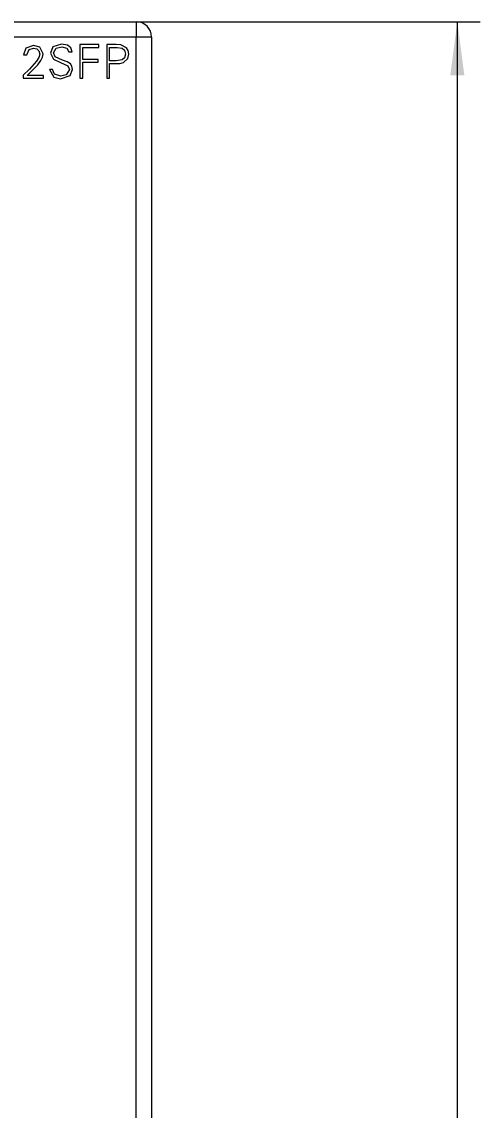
# Model space of a CAD drawing. Header units: millimetres. Extents: x 0 to 841, y 0 to 594.
# Drawn here: x 184.6 to 214.6, y 324 to 395.3 of the extents above; entities that cross this region are included whole.
import ezdxf

# ---------------------------------------------------------------- set-up
doc = ezdxf.new("R2010")
doc.units = ezdxf.units.MM
for name, color, linetype in [('1', 7, 'Continuous'), ('200', 7, 'Continuous'), ('66', 7, 'Continuous')]:
    doc.layers.add(name, color=color, linetype=linetype)
doc.styles.add('iso-1', font='isocp.shx')
doc.dimstyles.get("Standard").update_dxf_attribs({"dimtxt": 0.18, "dimasz": 0.18, "dimexe": 0.18, "dimexo": 0.0625, "dimgap": 0.09, "dimtad": 0, "dimtih": 1, "dimtoh": 1, "dimdec": 4, "dimzin": 0, "dimdsep": 46, "dimtxsty": 'Standard', "dimcen": 0.09, "dimadec": 0, "dimazin": 0, "dimtfac": 1, "dimtdec": 4, "dimtofl": 0, "dimtmove": 0, "dimatfit": 3, "dimfxl": 1, "dimtolj": 1, "dimtzin": 0, "dimarcsym": 0})

# ---------------------------------------------------------------- blocks, each defined once
blk = doc.blocks.new('_U5')
at = {"layer": '200', "color": 7, "lineweight": 13}
for p, q in [((192.111763, 395.28336), (214.633452, 395.28336)), ((213.133452, 395.28336), (213.133452, 237.781611)), ((178.111763, 237.781611), (214.633452, 237.781611))]:
    blk.add_line(p, q, dxfattribs=at)
at = {"layer": '200', "color": 7, "lineweight": 25}
for points in [[(213.133452, 395.28336), (213.594235, 391.783362), (212.672668, 391.783359)], [(213.133452, 237.781611), (212.672668, 241.28161), (213.594235, 241.281613)]]:
    blk.add_solid(points, dxfattribs=at)
at = {"layer": '200', "color": 7, "linetype": 'Continuous', "lineweight": 18, "insert": (212.747899, 312.165775), "char_height": 3.5, "attachment_point": 7, "rotation": 90, "line_spacing_factor": 0.963855, "style": 'iso-1'}
blk.add_mtext('\\W0.6223;157,5', dxfattribs=at)

msp = doc.modelspace()

# ---------------------------------------------------------------- linework, layer by layer
at = {"layer": '1', "color": 7, "linetype": 'Continuous', "lineweight": 13}
for p, q in [((154.672798, 395.28336), (192.111763, 395.28336)), ((192.111763, 395.28336), (192.111763, 394.28336)), ((192.111763, 394.28336), (155.621763, 394.28336)), ((193.111763, 394.28336), (192.111763, 394.28336)), ((192.111763, 249.28336), (192.111763, 394.28336)), ((193.111763, 394.28336), (193.111763, 249.28336))]:
    msp.add_line(p, q, dxfattribs=at)
msp.add_arc((192.111763, 394.28336), 1, 360, 90, dxfattribs=at)
at = {"layer": '66', "color": 7, "linetype": 'Continuous', "lineweight": 13}
for p, q in [((189.663623, 393.784298), (188.418645, 393.784298)), ((188.418645, 393.784298), (188.418645, 391.58086)), ((188.613965, 392.810805), (188.613965, 393.607243)), ((188.613965, 393.607243), (189.663623, 393.607243)), ((189.663623, 393.607243), (189.663623, 393.784298)), ((190.790813, 393.784298), (190.174288, 393.784298)), ((190.174288, 393.784298), (190.174288, 391.58086)), ((190.369608, 392.725321), (190.369608, 393.607243)), ((190.369608, 393.607243), (190.851696, 393.607243)), ((184.732912, 393.125155), (184.955567, 393.125155)), ((187.703466, 393.311281), (187.90475, 393.311281)), ((186.63517, 392.151538), (186.433637, 392.151538)), ((189.626845, 392.810805), (188.613965, 392.810805)), ((188.613965, 391.58086), (188.613965, 392.633749)), ((188.613965, 392.633749), (189.626845, 392.633749)), ((189.626845, 392.633749), (189.626845, 392.810805)), ((190.796777, 392.725321), (190.369608, 392.725321)), ((190.369608, 391.58086), (190.369608, 392.548266)), ((190.369608, 392.548266), (190.790813, 392.548266)), ((184.711541, 391.788357), (184.711541, 391.58086)), ((184.711541, 391.58086), (186.039021, 391.58086)), ((186.039021, 391.766986), (184.958798, 391.766986)), ((186.039021, 391.58086), (186.039021, 391.766986)), ((188.418645, 391.58086), (188.613965, 391.58086)), ((190.174288, 391.58086), (190.369608, 391.58086))]:
    msp.add_line(p, q, dxfattribs=at)
for points in [[(185.385967, 393.738575), (184.890262, 393.543669), (184.732912, 393.125155)], [(184.955567, 393.125155), (185.097962, 393.464033), (185.382985, 393.558537)], [(185.382985, 393.558537), (185.604147, 393.507496), (185.729549, 393.385751), (185.789032, 393.164791)], [(186.011687, 393.183056), (185.786795, 393.626715), (185.385967, 393.738575)], [(187.214917, 393.82704), (186.651884, 393.636628), (186.485574, 393.231886)], [(186.687106, 393.24108), (186.856455, 393.555626), (187.227342, 393.649985)], [(187.90475, 393.311281), (187.81945, 393.58005), (187.618907, 393.742411), (187.214917, 393.82704)], [(187.227342, 393.649985), (187.57406, 393.556403), (187.703466, 393.311281)], [(191.468221, 393.579784), (191.096779, 393.766877), (190.790813, 393.784298)], [(190.851696, 393.607243), (191.186268, 393.551936), (191.345715, 393.420584), (191.413303, 393.164791)], [(191.626763, 393.164791), (191.586371, 393.398135), (191.468221, 393.579784)], [(185.789032, 393.164791), (185.734855, 392.942788), (185.581287, 392.700844)], [(185.660806, 392.471977), (185.866113, 392.75253), (185.970886, 392.957937), (186.011687, 393.183056)], [(186.485574, 393.231886), (186.682017, 392.825369), (187.150805, 392.60629)], [(187.291455, 392.771045), (186.802114, 392.991792), (186.687106, 393.24108)], [(191.413303, 393.164791), (191.349609, 392.910722), (191.192077, 392.780255), (190.796777, 392.725321)], [(191.282095, 392.618467), (191.559739, 392.87533), (191.626763, 393.164791)], [(185.581287, 392.700844), (185.117249, 392.168947), (184.711541, 391.788357)], [(184.958798, 391.766986), (185.240339, 392.032866), (185.432658, 392.220837), (185.660806, 392.471977)], [(186.433637, 392.151538), (186.705593, 391.65835), (187.159999, 391.547313)], [(187.172175, 391.724244), (186.762303, 391.848557), (186.63517, 392.151538)], [(187.150805, 392.60629), (187.638947, 392.3936), (187.742977, 392.148556)], [(187.159999, 391.547313), (187.775359, 391.756795), (187.944509, 392.157626)], [(187.742977, 392.148556), (187.52269, 391.803104), (187.172175, 391.724244)], [(187.794913, 392.530001), (187.585483, 392.663185), (187.291455, 392.771045)], [(187.944509, 392.157626), (187.896739, 392.384925), (187.794913, 392.530001)], [(190.790813, 392.548266), (191.042265, 392.560594), (191.282095, 392.618467)]]:
    msp.add_lwpolyline(points, dxfattribs=at)

# ---------------------------------------------------------------- dimensions: what is measured, and where the dimension line sits
at = {"layer": '200', "color": 7, "linetype": 'Continuous', "lineweight": 18}
dim = msp.add_linear_dim(base=(213.133452, 237.781611), p1=(192.111763, 395.28336), p2=(178.111763, 237.781611), angle=90, dimstyle='Standard', override={"dimtxt": 3.5, "dimasz": 3.5, "dimexe": 1.5, "dimexo": 0, "dimgap": 1.75, "dimtad": 1, "dimtih": 0, "dimtoh": 0, "dimdec": 1, "dimlfac": 1, "dimzin": 8, "dimdsep": 44, "dimlunit": 2, "dimtxsty": 'iso-1', "dimsah": 1, "dimse1": 0, "dimse2": 0, "dimsd1": 0, "dimsd2": 0, "dimclrd": 7, "dimclre": 7, "dimclrt": 7, "dimtol": 0, "dimtm": -0.1, "dimtfac": 0.714286, "dimtdec": 2, "dimtofl": 1, "dimtmove": 0, "dimtzin": 8, "dimlwd": 13, "dimlwe": 13}, dxfattribs=at)
dim.commit()
dim.dimension.update_dxf_attribs({"geometry": '_U5', "text_midpoint": (213.133452, 316.532486), "dimtype": 160})

doc.saveas('drawing.dxf')
